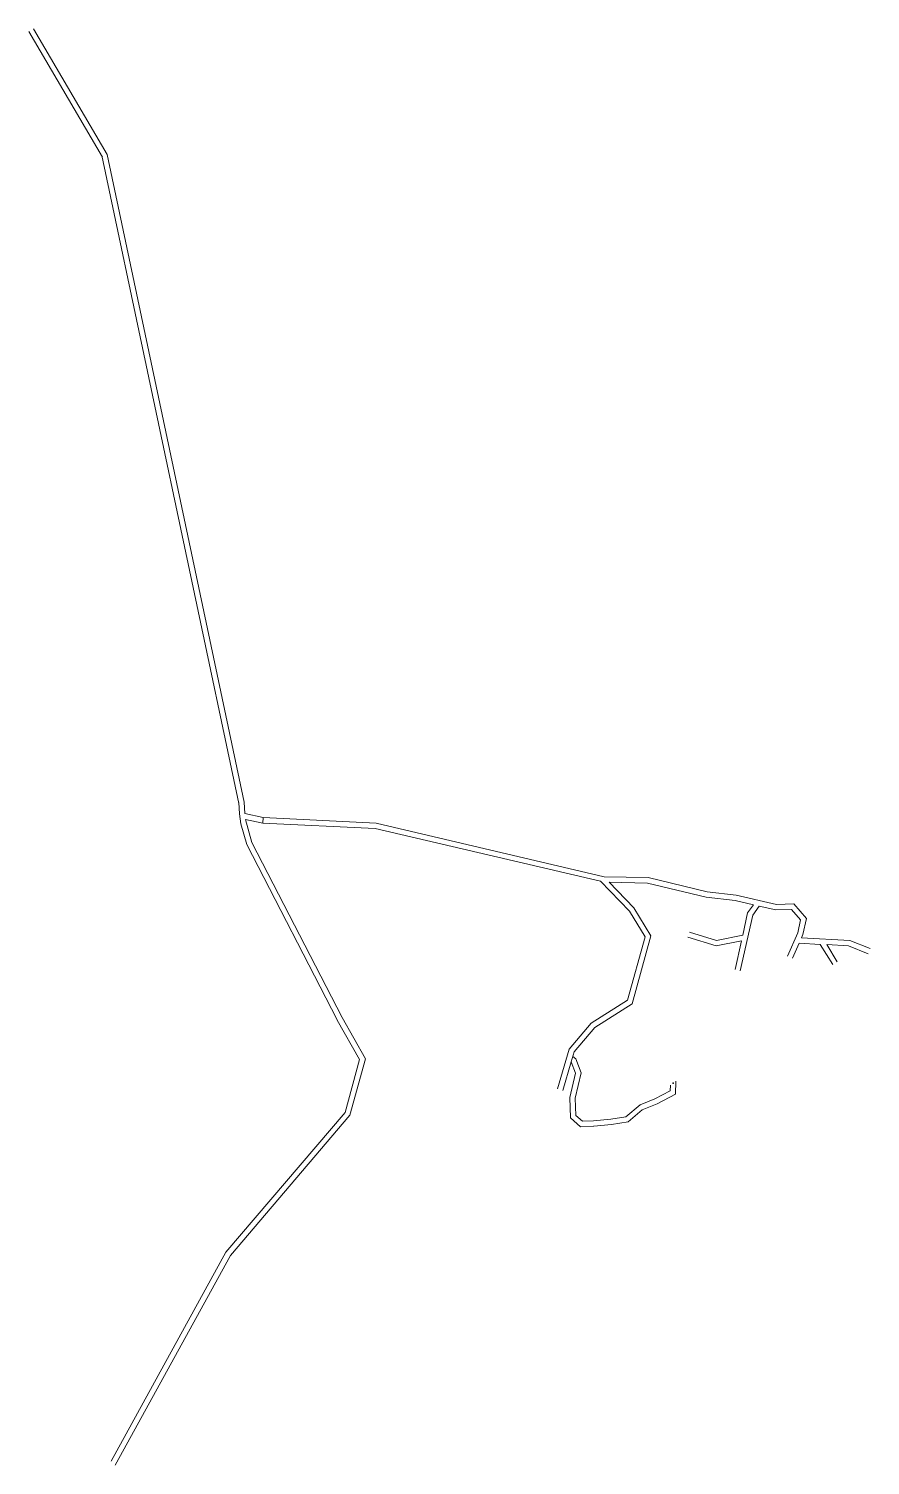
# Model space of a CAD drawing. Header units: millimetres. Extents: x 700407 to 700717, y 4219869 to 4220398.
import ezdxf

# ---------------------------------------------------------------- set-up
doc = ezdxf.new("R2010")
doc.units = ezdxf.units.MM
for name, color, linetype, lineweight in [('BIRINCIKAT', 5, 'Continuous', 0), ('NEFESLIK', 144, 'Continuous', 0), ('YENI2', 6, 'Continuous', 0)]:
    doc.layers.add(name, color=color, linetype=linetype, lineweight=lineweight)
doc.layers.add('INIT_COORD', color=5, linetype='Continuous')

msp = doc.modelspace()

# ---------------------------------------------------------------- linework, layer by layer
at = {"layer": 'BIRINCIKAT', "lineweight": 0}
for p, q in [((700534.7, 4220105.44, 1668.1), (700493.12, 4220107.45, 1669)), ((700534.42, 4220103.45, 1668.1), (700493.02, 4220105.45, 1669)), ((700617.31, 4220084.05, 1667.3), (700534.42, 4220103.45, 1668.1)), ((700618.66, 4220085.68, 1667.3), (700534.7, 4220105.44, 1668.1)), ((700618.66, 4220085.68, 1667.3), (700634.81, 4220085.33, 1667.3)), ((700634.81, 4220085.33, 1667.3), (700656.51, 4220080.16, 1667.4)), ((700627.95, 4220073.01, 1667.3), (700617.31, 4220084.05, 1667.4)), ((700629.54, 4220074.24, 1667.3), (700620.49, 4220083.64, 1667.38)), ((700620.49, 4220083.64, 1667.3), (700634.56, 4220083.34, 1667.3)), ((700634.56, 4220083.34, 1667.3), (700656.15, 4220078.19, 1667.4)), ((700656.51, 4220080.16, 1667.4), (700667.17, 4220078.85, 1665)), ((700656.15, 4220078.19, 1667.4), (700666.83, 4220076.87, 1665)), ((700666.83, 4220076.87, 1665), (700673.6, 4220075.34, 1663.87)), ((700667.17, 4220078.85, 1665), (700682.03, 4220075.48, 1662.5)), ((700673.6, 4220075.34, 1663.87), (700671.46, 4220072.41, 1663.5)), ((700675.72, 4220074.86, 1663.52), (700673.33, 4220071.57, 1663.5)), ((700675.72, 4220074.86, 1663.52), (700681.83, 4220073.47, 1662.5)), ((700682.03, 4220075.48, 1662.5), (700688.51, 4220075.67, 1661.5)), ((700688.51, 4220075.67, 1661.5), (700693.1, 4220070.32, 1660.5)), ((700633.72, 4220063.57, 1667.2), (700627.95, 4220073.01, 1667.3)), ((700635.88, 4220063.87, 1667.2), (700629.54, 4220074.24, 1667.3)), ((700673.33, 4220071.57, 1663.5), (700668.76, 4220051.03, 1662)), ((700671.46, 4220072.41, 1663.5), (700669.63, 4220064.15, 1662.91)), ((700681.83, 4220073.47, 1662.5), (700687.62, 4220073.64, 1661.5)), ((700687.62, 4220073.64, 1661.5), (700690.93, 4220069.77, 1660.5)), ((700690.93, 4220069.77, 1660.5), (700689.91, 4220065.01, 1659.5)), ((700693.1, 4220070.32, 1660.5), (700691.82, 4220064.39, 1659.5)), ((700660.04, 4220062.25, 1662), (700650.09, 4220065.32, 1662)), ((700669.63, 4220064.15, 1662.8), (700660.04, 4220062.25, 1662)), ((700689.91, 4220065.01, 1659.5), (700686.09, 4220056.47, 1658)), ((700691.82, 4220064.39, 1659.5), (700691.26, 4220063.14, 1659.29)), ((700627.28, 4220040.18, 1667), (700633.72, 4220063.57, 1667.2)), ((700629, 4220038.9, 1667), (700635.88, 4220063.87, 1667.2)), ((700659.93, 4220060.19, 1662), (700649.5, 4220063.41, 1662)), ((700669.15, 4220062.02, 1662.8), (700659.93, 4220060.19, 1662)), ((700669.15, 4220062.02, 1662.76), (700666.81, 4220051.46, 1662)), ((700690.39, 4220061.18, 1658.95), (700687.91, 4220055.65, 1658)), ((700690.39, 4220061.18, 1659.29), (700698.11, 4220060.78, 1659.29)), ((700691.26, 4220063.14, 1659.29), (700709.04, 4220062.23, 1659.29)), ((700698.11, 4220060.78, 1659.29), (700702.76, 4220053.32, 1659.29)), ((700700.54, 4220060.66, 1659.29), (700704.45, 4220054.37, 1659.29)), ((700700.54, 4220060.66, 1659.29), (700708.6, 4220060.25, 1659.29)), ((700708.6, 4220060.25, 1659.29), (700715.83, 4220057.34, 1659.5)), ((700709.04, 4220062.23, 1659.29), (700716.58, 4220059.2, 1659.5)), ((700613.92, 4220031.74, 1666.9), (700627.28, 4220040.18, 1667)), ((700615.25, 4220030.21, 1666.9), (700629, 4220038.9, 1667)), ((700605.81, 4220022.19, 1666.8), (700613.92, 4220031.74, 1666.9)), ((700607.61, 4220021.22, 1666.8), (700615.25, 4220030.21, 1666.9)), ((700604.6, 4220018.05, 1666.8), (700605.81, 4220022.19, 1666.8)), ((700601.49, 4220007.58, 1666.8), (700604.6, 4220018.05, 1666.8)), ((700603.41, 4220007.02, 1666.8), (700606.52, 4220017.48, 1666.8)), ((700606.52, 4220017.48, 1666.8), (700607.61, 4220021.22, 1666.8))]:
    msp.add_line(p, q, dxfattribs=at)
at = {"layer": 'INIT_COORD'}
msp.add_point((700644.03, 4220009.66, 1645.3), dxfattribs=at)
at = {"layer": 'NEFESLIK', "lineweight": 0}
for p, q in [((700435.77, 4220351.64, 1685), (700408.61, 4220397.91, 1770)), ((700434.04, 4220350.63, 1685), (700406.88, 4220396.89, 1770)), ((700484.19, 4220112.68, 1680.5), (700433.81, 4220351.22, 1685)), ((700486.15, 4220113.09, 1680.5), (700435.77, 4220351.64, 1685)), ((700484.42, 4220108.8, 1680.5), (700484.15, 4220112.96, 1680.5)), ((700486.42, 4220108.92, 1680.5), (700486.15, 4220113.09, 1680.5)), ((700484.42, 4220108.8, 1680.5), (700484.89, 4220105.13, 1680.5)), ((700486.62, 4220106.78, 1680.5), (700489.04, 4220098.29, 1680.5)), ((700484.89, 4220105.13, 1680.5), (700487.17, 4220097.55, 1680.5)), ((700487.17, 4220097.55, 1680.5), (700520.42, 4220032.99, 1679.9)), ((700489.04, 4220098.29, 1680.5), (700522.19, 4220033.9, 1679.9)), ((700520.45, 4220032.92, 1679.9), (700528.66, 4220018.4, 1679.8)), ((700522.19, 4220033.9, 1679.9), (700530.81, 4220018.66, 1679.8)), ((700528.66, 4220018.4, 1679.8), (700523.29, 4219998.81, 1679.65)), ((700530.81, 4220018.66, 1679.8), (700525.1, 4219997.85, 1679.65)), ((700523.29, 4219998.81, 1679.65), (700479.47, 4219947.39, 1679.05)), ((700525.1, 4219997.85, 1679.65), (700481.12, 4219946.25, 1679.05)), ((700479.47, 4219947.39, 1679.05), (700437.22, 4219870.48, 1678.1)), ((700481.12, 4219946.25, 1679.05), (700438.67, 4219868.97, 1678.1))]:
    msp.add_line(p, q, dxfattribs=at)
at = {"layer": 'YENI2', "lineweight": 0}
for p, q in [((700493.12, 4220107.45, 1669), (700486.42, 4220108.92, 1680.5)), ((700493.02, 4220105.45, 1669), (700486.62, 4220106.78, 1680.5)), ((700493.12, 4220107.45, 1669), (700493.02, 4220105.45, 1669)), ((700606.52, 4220017.48, 1666.8), (700608.08, 4220013.38, 1665.8)), ((700607.08, 4220019.46, 1666.8), (700608.21, 4220018.65, 1666.8)), ((700608.21, 4220018.65, 1666.8), (700610.16, 4220013.52, 1665.8)), ((700608.08, 4220013.38, 1665.8), (700605.96, 4220004.33, 1663.5)), ((700610.16, 4220013.52, 1665.8), (700607.97, 4220004.14, 1663.5)), ((700642.96, 4220006.84, 1645.9), (700637.28, 4220003.85, 1647.3)), ((700643.01, 4220008.96, 1645.3), (700642.96, 4220006.84, 1645.9)), ((700645.05, 4220010.36, 1645.3), (700644.93, 4220005.61, 1645.9)), ((700605.96, 4220004.33, 1663.5), (700606.28, 4219996.88, 1662.5)), ((700607.97, 4220004.14, 1663.5), (700608.25, 4219997.81, 1662.5)), ((700631.93, 4220001.66, 1648.7), (700626.64, 4219997.28, 1651)), ((700637.28, 4220003.85, 1647.3), (700631.93, 4220001.66, 1648.7)), ((700638.12, 4220002.03, 1647.3), (700632.69, 4219999.81, 1648.7)), ((700644.93, 4220005.61, 1645.9), (700638.12, 4220002.03, 1647.3)), ((700606.28, 4219996.88, 1662.5), (700609.95, 4219993.6, 1661.5)), ((700608.25, 4219997.81, 1662.5), (700610.68, 4219995.63, 1661.5)), ((700610.68, 4219995.63, 1661.5), (700614.68, 4219995.82, 1660.7)), ((700621.08, 4219996.43, 1655), (700614.68, 4219995.82, 1660.7)), ((700621.08, 4219996.43, 1655), (700626.64, 4219997.28, 1651)), ((700621.33, 4219994.44, 1655), (700627.48, 4219995.38, 1651)), ((700632.69, 4219999.81, 1648.7), (700627.48, 4219995.38, 1651)), ((700609.95, 4219993.6, 1661.5), (700614.77, 4219993.82, 1660.7)), ((700621.33, 4219994.44, 1655), (700614.87, 4219993.83, 1660.7))]:
    msp.add_line(p, q, dxfattribs=at)

doc.saveas('drawing.dxf')
